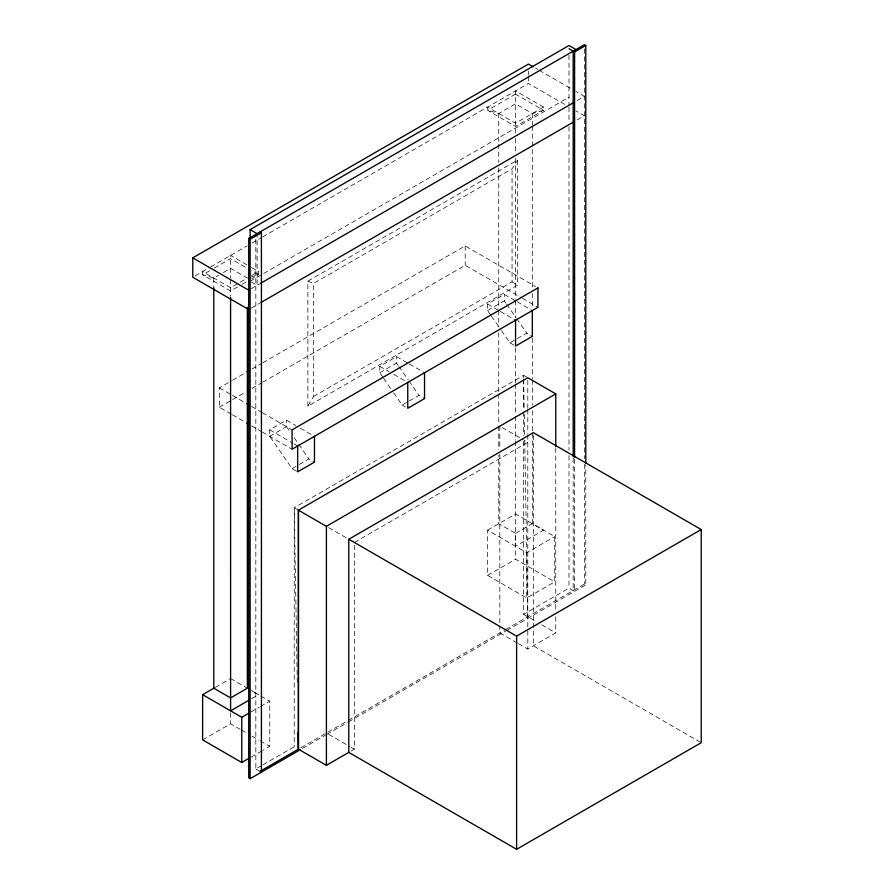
<?xml version="1.0" encoding="UTF-8"?>
<svg xmlns="http://www.w3.org/2000/svg" width="894" height="894" viewBox="0 0 894 894"><rect width="100%" height="100%" fill="white"/><g stroke="black" fill="none" stroke-linecap="round" stroke-linejoin="round"><path stroke-width="0.67" stroke-dasharray="4.47 3.35" d="M307.871 406.211L307.871 281.152L517.66 160.037L517.66 285.085L307.871 406.211L313.47 396.523L313.47 283.476L512.061 168.81L517.66 160.037M351.018 751.116L354.37 749.172L354.37 543.865M533.394 435.434L533.394 645.826L701.22 742.713M195.194 275.855L209.688 267.485M210.772 266.87L247.113 245.884M251.952 243.09L261.607 237.513M262.814 236.821L528.443 83.455L565.332 104.766M209.598 270.77L202.603 274.804L202.603 271.575L230.585 287.723L237.77 283.577M214.258 268.077L230.585 258.657L246.9 268.077M237.569 286.918L230.585 290.952L202.603 274.804L213.8 278.034L218.594 275.263M223.388 272.502L230.585 268.345L247.359 278.034L238.743 283.018M543.507 107.056L515.536 123.204L487.565 107.056L487.565 110.286L498.751 113.516L515.536 103.827L532.321 113.516L543.507 110.286L543.507 107.056L515.536 90.909L515.536 133.128M251.56 275.609L258.556 271.575L258.556 274.804L251.56 278.839M242.229 284.225L246.9 281.532M250.13 281.286L568.997 97.189M251.147 288.773L259.595 283.89M577.133 100.564L584.385 96.373L576.049 91.568M251.147 308.151L259.595 303.267M577.133 119.941L584.385 115.762L576.049 110.945M231.278 414.134L219.354 407.251L219.354 387.873L231.412 380.911M232.619 380.218L245.872 372.563M251.896 369.088L261.54 363.512M262.747 362.819L465.204 245.928L535.551 286.538M219.354 407.251L231.412 400.288M232.619 399.596L245.872 391.941M251.896 388.465L261.54 382.9M262.747 382.196L465.204 265.306L521.236 297.657M313.47 396.523L512.061 281.856L512.061 168.81M296.562 471.194L292.081 468.612L269.709 436.317L269.709 429.858L286.482 420.169L295.813 425.555M382.878 377.212L379.782 372.764L379.782 366.305L396.567 356.617L408.223 363.344M490.672 314.979L487.588 310.531L487.588 304.072L504.361 294.383L516.017 301.11M269.709 436.317L286.482 426.628L286.482 420.169M379.782 372.764L396.567 363.076L396.567 356.617M487.588 310.531L504.361 300.842L504.361 294.383M292.081 468.612L298.071 465.159M299.278 464.467L308.866 458.924L314.464 462.153M393.673 392.812L402.166 405.06L408.156 401.596M409.363 400.903L418.951 395.371L424.538 398.601M501.467 330.579L509.96 342.827L515.95 339.362M517.157 338.67L526.745 333.138L532.332 336.368M354.37 542.468L527.795 442.34L524.297 440.329M215.443 687.274L229.434 679.194M487.588 530.153L515.559 514.005L554.716 536.612L554.716 581.838L526.745 597.985L487.588 575.378L487.588 530.153L526.745 552.76L554.716 536.612M515.536 533.394L532.321 523.705L543.53 530.153L515.559 546.301L515.536 533.394L498.751 523.705L498.751 455.348M251.572 698.717L258.567 694.672L251.572 690.637M202.625 739.897L230.596 723.749L240.095 729.225M251.113 711.903L259.271 707.188M260.433 706.517L269.753 701.131L269.753 746.356L262.769 750.39M487.588 575.378L515.559 559.231L554.716 581.838M251.113 757.117L261.596 751.061M255.829 239.301L255.829 768.929L261.83 765.465M263.026 764.772L294.238 746.758L296.327 747.965M523.593 441.144L523.593 614.334L568.997 588.118L574.596 591.347L574.596 458.946M300.764 747.831L504.484 630.214M505.646 629.544L584.385 584.084L585.782 584.888L585.782 465.025M302.53 748.423L325.505 735.159M326.712 734.466L347.274 722.598M348.481 721.894L505.669 631.142M506.876 630.449L585.782 584.888M518.475 643.669L527.795 649.055L555.766 632.907L555.766 616.223M251.091 276.961L258.556 274.804L251.56 270.77M307.871 281.152L313.47 283.476M251.84 690.805L258.567 694.672M535.584 68.201L537.964 69.576M539.149 70.268L571.288 88.819M512.061 281.856L517.66 285.085M522.431 298.35L537.931 307.301M517.19 301.781L531.17 309.849M487.588 304.072L499.232 310.799M500.405 311.47L515.559 320.22M509.96 342.827L514.43 345.408M246.9 264.847L230.585 255.427L230.585 278.112M251.56 267.541L258.556 271.575M409.385 364.014L424.538 372.764M251.292 281.956L257.114 285.32L257.114 236.441M502.149 427.544L523.135 439.647M379.782 366.305L389.113 371.68M393.773 374.374L407.753 382.453M402.166 405.06L405.518 406.993M300.473 428.237L314.464 436.317M219.354 387.873L231.278 394.757M232.474 395.439L245.582 403.015M251.549 406.457L261.082 411.955M262.277 412.648L292.081 429.858M269.709 429.858L293.02 443.312M294.182 443.983L297.68 446.005M232.474 414.816L245.582 422.393M251.549 425.835L261.082 431.344M262.277 432.026L292.081 449.235M523.593 614.334L537.115 622.135M541.775 624.828L555.766 632.907M298.428 510.172L294.238 507.747L294.238 746.758M328.735 527.661L347.375 538.434M517.302 642.998L499.824 632.907L499.824 625.923M328.735 734.376L349.71 746.49M350.873 747.16L354.37 749.172M230.596 678.524L247.359 688.224M260.802 695.968L269.753 701.131M241.279 729.906L247.213 733.337M251.952 736.075L259.081 740.187M260.266 740.869L269.753 746.356M255.829 768.929L260.02 771.354M504.361 300.842L505.903 303.066M506.674 304.183L515.939 317.549M516.71 318.655L526.745 333.138M491.443 316.096L500.696 329.461M396.567 363.076L398.109 365.3M398.88 366.417L408.145 379.782M408.916 380.889L418.951 395.371M383.649 378.33L392.902 391.695M286.482 426.628L290.349 432.193M294.204 437.769L298.06 443.335M298.831 444.452L308.866 458.924M523.649 378.117L523.593 375.324L294.238 507.747L297.266 682.156M523.672 379.514L524.186 408.815M524.275 414.403L524.644 435.333M524.733 440.91L527.795 616.759M584.385 48.879L584.385 458.644M584.385 464.221L584.385 584.084M573.188 458.141L573.188 590.543M568.997 55.283L568.997 105.883M568.997 107.28L568.997 121.215M568.997 126.792L568.997 450.14M568.997 455.716L568.997 588.118M555.766 448.084L555.766 610.669M532.321 113.516L532.321 124.679M532.321 126.076L532.321 287.913M532.321 293.5L532.321 308.843M532.321 338.144L532.321 378.609M532.321 380.006L532.321 405.116M532.321 410.692L532.321 431.623M532.321 433.02L532.321 523.705M528.443 71.006L528.443 75.152M528.443 76.538L528.443 83.455M527.795 408.312L527.795 377.749L523.593 375.324L523.593 378.017M527.795 409.709L527.795 433.333M527.795 434.719L527.795 629.499M527.795 630.896L527.795 649.055M526.745 552.76L526.745 597.985M523.593 379.358L523.593 410.413M523.593 411.81L523.593 435.557M515.536 138.559L515.536 152.662M515.536 158.082L515.536 298.998M515.536 300.395L515.536 317.292M515.536 347.833L515.536 382.867M515.536 384.107L515.536 414.961M515.536 416.202L515.536 440.072M515.536 441.312L515.559 559.231M499.824 426.192L499.824 448.542M499.824 454.13L499.824 624.526M498.751 113.516L498.751 142.816M498.751 144.213L498.751 162.35M498.751 167.927L498.751 308.843M498.751 310.24L498.751 326.981M498.751 332.568L498.751 392.555M498.751 393.952L498.751 424.65M498.751 426.047L498.751 449.76M465.204 245.928L465.204 265.306M230.585 279.509L230.585 296.249M230.596 712.786L230.596 723.749M213.8 278.034L213.8 287.801M515.536 94.138L487.565 110.286L515.536 126.434L543.507 110.286L515.536 94.138"/><path stroke-width="1.34" d="M348.783 752.402L348.783 539.238L533.394 432.651L701.22 529.55L701.22 742.713L516.609 849.3L348.783 752.402L326.399 765.32L298.428 749.172L298.428 510.172L527.795 377.749L555.766 393.896L555.766 446.698M326.399 765.32L326.399 526.32L555.766 393.896M248.722 309.547L192.78 277.252L192.78 257.863L528.443 64.077L533.204 66.826M250.13 237.983L250.13 229.602L568.997 45.505L575.993 49.55M300.116 749.82L250.13 778.685L248.722 777.869L248.722 238.486L584.385 44.7L585.782 45.505L585.782 463.64M248.722 238.486L250.13 239.29L261.428 232.775L261.428 772.159M568.997 48.734L574.596 51.964L585.782 45.505M260.802 283.197L573.512 102.654M260.802 302.574L573.512 122.031M247.079 371.87L249.482 370.474M248.778 758.458L241.782 762.504L202.625 739.897L202.625 694.672L214.281 687.944M249.247 700.058L230.596 710.819L230.585 297.49M202.625 694.672L241.782 717.279L248.778 713.244M260.02 771.354L298.428 749.172L298.428 510.172L326.399 526.32M348.783 539.238L516.609 636.126L701.22 529.55M260.02 231.971L261.428 232.775M250.13 229.602L257.114 233.647M192.78 257.863L248.722 290.17M246.778 403.697L249.158 405.083M246.778 423.074L249.158 424.46M298.138 732.387L298.428 749.172M574.596 51.964L574.596 457.549M573.188 51.159L573.188 456.745M532.332 310.531L532.332 336.368L515.559 346.056L515.559 320.22M516.609 636.126L516.609 849.3M424.538 372.764L424.538 398.601L407.753 408.29L407.753 382.453M314.464 436.317L314.464 462.153L297.68 471.842L297.68 446.005M250.13 239.29L250.13 778.685M247.359 307.335L247.359 688.224L230.585 697.912L213.8 688.224L213.8 287.801M241.782 717.279L241.782 762.504M537.931 287.913L292.081 429.858L292.081 449.235L537.931 307.301L537.931 287.913"/></g></svg>
